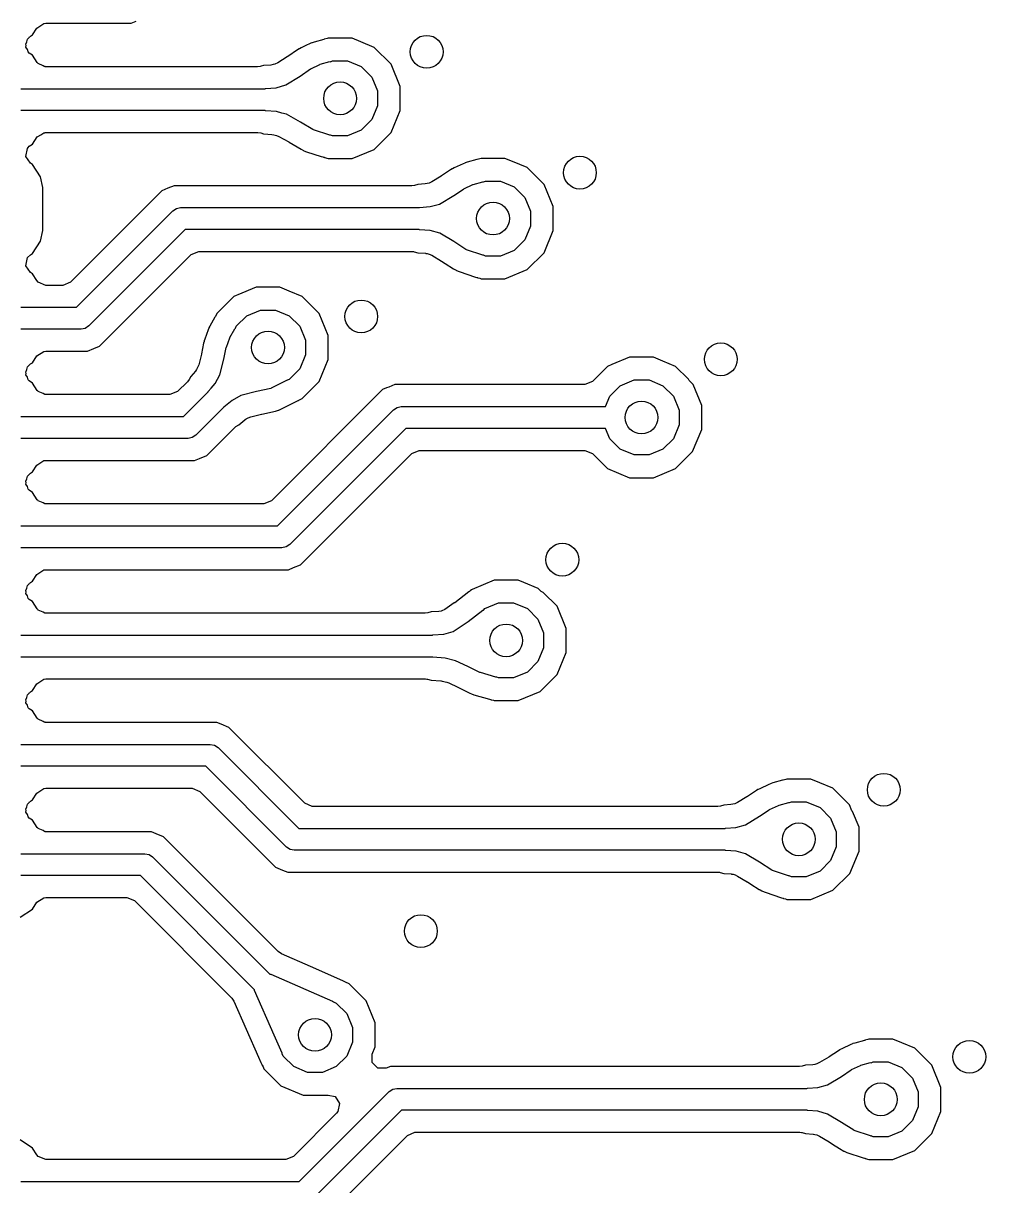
# Model space of a CAD drawing. Extents: x 114.9 to 199.6, y -137.1 to -76.7.
# Drawn here: x 188.21 to 192.62, y -114.15 to -108.83 of the extents above; entities that cross this region are included whole.
import ezdxf

# ---------------------------------------------------------------- set-up
doc = ezdxf.new("R2010")
doc.units = 0
doc.layers.add('BLACK', color=7, linetype='CONTINUOUS')

msp = doc.modelspace()

# ---------------------------------------------------------------- linework, layer by layer
at = {"layer": 'BLACK', "linetype": 'CONTINUOUS'}
for p, q in [((188.303431, -108.827441), (188.31299, -108.8265)), ((188.31299, -108.8265), (188.703934, -108.8265)), ((188.703934, -108.8265), (188.703936, -108.8265)), ((188.703936, -108.8265), (188.726848, -108.817009)), ((188.242709, -108.885258), (188.251431, -108.879431)), ((188.251431, -108.879431), (188.272248, -108.848277)), ((188.272248, -108.848277), (188.303431, -108.827441)), ((188.221087, -108.922114), (188.226757, -108.911008)), ((188.223232, -108.928735), (188.221087, -108.922114)), ((188.221875, -108.935561), (188.223232, -108.928735)), ((188.226757, -108.911008), (188.22919, -108.898778)), ((188.22919, -108.898778), (188.23698, -108.890987)), ((188.23698, -108.890987), (188.238142, -108.888713)), ((188.238142, -108.888713), (188.239788, -108.888179)), ((188.239788, -108.888179), (188.242709, -108.885258)), ((189.502596, -108.928735), (189.481536, -108.938625)), ((189.522756, -108.919267), (189.502596, -108.928735)), ((189.525863, -108.917963), (189.522756, -108.919267)), ((189.530907, -108.915848), (189.525863, -108.917963)), ((189.53271, -108.915179), (189.530907, -108.915848)), ((189.54111, -108.912456), (189.53271, -108.915179)), ((189.585454, -108.900101), (189.54111, -108.912456)), ((189.587826, -108.899686), (189.585454, -108.900101)), ((189.600301, -108.896528), (189.587795, -108.899511)), ((189.587795, -108.899511), (189.587826, -108.899686)), ((189.605198, -108.8945), (189.600301, -108.896528)), ((189.6052, -108.8945), (189.605198, -108.8945)), ((189.7148, -108.8945), (189.6052, -108.8945)), ((189.714801, -108.8945), (189.7148, -108.8945)), ((189.754653, -108.911008), (189.714801, -108.8945)), ((189.816058, -108.936443), (189.754653, -108.911008)), ((188.228802, -108.945928), (188.221875, -108.935561)), ((188.232646, -108.957791), (188.228802, -108.945928)), ((188.237057, -108.962964), (188.232646, -108.957791)), ((188.251431, -108.972569), (188.237057, -108.962964)), ((188.27384, -109.006106), (188.251431, -108.972569)), ((189.418198, -108.980184), (189.374254, -109.007502)), ((189.420065, -108.978964), (189.418198, -108.980184)), ((189.465033, -108.948084), (189.420065, -108.978964)), ((189.472288, -108.943524), (189.465033, -108.948084)), ((189.473913, -108.942592), (189.472288, -108.943524)), ((189.481536, -108.938625), (189.473913, -108.942592)), ((189.816059, -108.936444), (189.816058, -108.936443)), ((189.816061, -108.936445), (189.816059, -108.936444)), ((189.893555, -109.013939), (189.816061, -108.936445)), ((188.275703, -109.008291), (188.27384, -109.006106)), ((188.278342, -109.011148), (188.275703, -109.008291)), ((188.300663, -109.020394), (188.278342, -109.011148)), ((188.309104, -109.025346), (188.300663, -109.020394)), ((188.311075, -109.024707), (188.309104, -109.025346)), ((188.31299, -109.0255), (188.311075, -109.024707)), ((189.282336, -109.0255), (188.31299, -109.0255)), ((189.294745, -109.023902), (189.282336, -109.0255)), ((189.298558, -109.022904), (189.294745, -109.023902)), ((189.309748, -109.019974), (189.298558, -109.022904)), ((189.343387, -109.017293), (189.309748, -109.019974)), ((189.353053, -109.015535), (189.343387, -109.017293)), ((189.361943, -109.012975), (189.353053, -109.015535)), ((189.374254, -109.007502), (189.361943, -109.012975)), ((189.476888, -109.067925), (189.524756, -109.035053)), ((189.524756, -109.035053), (189.526392, -109.034115)), ((189.526392, -109.034115), (189.567603, -109.014761)), ((189.567603, -109.014761), (189.569409, -109.014091)), ((189.569409, -109.014091), (189.613774, -109.00173)), ((189.613774, -109.00173), (189.616832, -109.002101)), ((189.616832, -109.002101), (189.625859, -108.998363)), ((189.625859, -108.998363), (189.694141, -108.998363)), ((189.694141, -108.998363), (189.757225, -109.024493)), ((189.757225, -109.024493), (189.805507, -109.072775)), ((189.893555, -109.01394), (189.893555, -109.013939)), ((189.893557, -109.013942), (189.893555, -109.01394)), ((189.9355, -109.1152), (189.893557, -109.013942)), ((189.41174, -109.108425), (189.476888, -109.067925)), ((189.805507, -109.072775), (189.831637, -109.135859)), ((188.198, -109.126), (189.316272, -109.126)), ((189.316272, -109.126), (189.318132, -109.125141)), ((189.318132, -109.125141), (189.367286, -109.121224)), ((189.367286, -109.121224), (189.41174, -109.108425)), ((189.831637, -109.135859), (189.831637, -109.204141)), ((189.9355, -109.2248), (189.9355, -109.1152)), ((189.316593, -109.226), (188.198, -109.226)), ((189.318193, -109.226807), (189.316593, -109.226)), ((189.369337, -109.230621), (189.318193, -109.226807)), ((189.394035, -109.237288), (189.369337, -109.230621)), ((189.415084, -109.24297), (189.394035, -109.237288)), ((189.415085, -109.24297), (189.415084, -109.24297)), ((189.415086, -109.242971), (189.415085, -109.24297)), ((189.478344, -109.278414), (189.415086, -109.242971)), ((189.831637, -109.204141), (189.805507, -109.267225)), ((189.893557, -109.326058), (189.9355, -109.2248)), ((189.53564, -109.312378), (189.478344, -109.278414)), ((189.805507, -109.267225), (189.757225, -109.315507)), ((188.251431, -109.379431), (188.27384, -109.345893)), ((188.27384, -109.345893), (188.275703, -109.343709)), ((188.275703, -109.343709), (188.290042, -109.336387)), ((188.290042, -109.336387), (188.303431, -109.327441)), ((188.303431, -109.327441), (188.308549, -109.326937)), ((188.308549, -109.326937), (188.309104, -109.326654)), ((188.309104, -109.326654), (188.309645, -109.326829)), ((188.309645, -109.326829), (188.31299, -109.3265)), ((188.31299, -109.3265), (189.283804, -109.3265)), ((189.283804, -109.3265), (189.296908, -109.328285)), ((189.296908, -109.328285), (189.308874, -109.331606)), ((189.308874, -109.331606), (189.310347, -109.332015)), ((189.310347, -109.332015), (189.346873, -109.334738)), ((189.346873, -109.334738), (189.355989, -109.336293)), ((189.355989, -109.336293), (189.369072, -109.339825)), ((189.369072, -109.339825), (189.380244, -109.344381)), ((189.380244, -109.344381), (189.42513, -109.369529)), ((189.538031, -109.313453), (189.53564, -109.312378)), ((189.613438, -109.337651), (189.538031, -109.313453)), ((189.614666, -109.337973), (189.613438, -109.337651)), ((189.616266, -109.337663), (189.614666, -109.337973)), ((189.625859, -109.341637), (189.616266, -109.337663)), ((189.694141, -109.341637), (189.625859, -109.341637)), ((189.757225, -109.315507), (189.694141, -109.341637)), ((189.816061, -109.403555), (189.893555, -109.326061)), ((189.893555, -109.32606), (189.893557, -109.326058)), ((189.893555, -109.326061), (189.893555, -109.32606)), ((188.221875, -109.435561), (188.22919, -109.398778)), ((188.22919, -109.398778), (188.232646, -109.394209)), ((188.232646, -109.394209), (188.237057, -109.389035)), ((188.237057, -109.389035), (188.251431, -109.379431)), ((189.42513, -109.369529), (189.426124, -109.370101)), ((189.426124, -109.370101), (189.481843, -109.403131)), ((189.481843, -109.403131), (189.492378, -109.4086)), ((189.492378, -109.4086), (189.494202, -109.40942)), ((189.494202, -109.40942), (189.494771, -109.409676)), ((189.494771, -109.409676), (189.494774, -109.409677)), ((189.494774, -109.409677), (189.505784, -109.413904)), ((189.7148, -109.4455), (189.816058, -109.403557)), ((189.816058, -109.403557), (189.81606, -109.403555)), ((189.81606, -109.403555), (189.816061, -109.403555)), ((188.24271, -109.466741), (188.221875, -109.435561)), ((189.505784, -109.413904), (189.505787, -109.413905)), ((189.505787, -109.413905), (189.505795, -109.413908)), ((189.505795, -109.413908), (189.573271, -109.435561)), ((189.573271, -109.435561), (189.581227, -109.438114)), ((189.581227, -109.438114), (189.584792, -109.439151)), ((189.584792, -109.439151), (189.586679, -109.439701)), ((189.586679, -109.439701), (189.587907, -109.440023)), ((189.587907, -109.440023), (189.58814, -109.440057)), ((189.58814, -109.440057), (189.590205, -109.440625)), ((189.590205, -109.440625), (189.590558, -109.440718)), ((189.590558, -109.440718), (189.590556, -109.440722)), ((189.590556, -109.440722), (189.599825, -109.443273)), ((189.599825, -109.443273), (189.6052, -109.4455)), ((189.6052, -109.4455), (189.605202, -109.4455)), ((189.605202, -109.4455), (189.714798, -109.4455)), ((189.714798, -109.4455), (189.7148, -109.4455)), ((190.240964, -109.462465), (190.232657, -109.465149)), ((190.285512, -109.450078), (190.240964, -109.462465)), ((190.287881, -109.449665), (190.285512, -109.450078)), ((190.300354, -109.446506), (190.287849, -109.449485)), ((190.287849, -109.449485), (190.287881, -109.449665)), ((190.305199, -109.4445), (190.300354, -109.446506)), ((190.3052, -109.4445), (190.305199, -109.4445)), ((190.4148, -109.4445), (190.3052, -109.4445)), ((190.414801, -109.4445), (190.4148, -109.4445)), ((190.449726, -109.458967), (190.414801, -109.4445)), ((190.516058, -109.486443), (190.449726, -109.458967)), ((188.251431, -109.472569), (188.24271, -109.466741)), ((188.288713, -109.528365), (188.251431, -109.472569)), ((190.166044, -109.497191), (190.124587, -109.524918)), ((190.172909, -109.492969), (190.166044, -109.497191)), ((190.174439, -109.492107), (190.172909, -109.492969)), ((190.181588, -109.48843), (190.174439, -109.492107)), ((190.222778, -109.469188), (190.181588, -109.48843)), ((190.230844, -109.46582), (190.222778, -109.469188)), ((190.232657, -109.465149), (190.230844, -109.46582)), ((190.516059, -109.486444), (190.516058, -109.486443)), ((190.516061, -109.486445), (190.516059, -109.486444)), ((190.593555, -109.563939), (190.516061, -109.486445)), ((188.298499, -109.577568), (188.288713, -109.528365)), ((188.900062, -109.5695), (188.871556, -109.581309)), ((189.988525, -109.5695), (188.900062, -109.5695)), ((190.000846, -109.567926), (189.988525, -109.5695)), ((190.016038, -109.563979), (190.000846, -109.567926)), ((190.048977, -109.561434), (190.016038, -109.563979)), ((190.058354, -109.559782), (190.048977, -109.561434)), ((190.067384, -109.557266), (190.058354, -109.559782)), ((190.079447, -109.552078), (190.067384, -109.557266)), ((190.122562, -109.526202), (190.079447, -109.552078)), ((190.124587, -109.524918), (190.122562, -109.526202)), ((190.22624, -109.584015), (190.267423, -109.564776)), ((190.267423, -109.564776), (190.26923, -109.564108)), ((190.26923, -109.564108), (190.313778, -109.551722)), ((190.313778, -109.551722), (190.316845, -109.552096)), ((190.316845, -109.552096), (190.325859, -109.548363)), ((190.325859, -109.548363), (190.394141, -109.548363)), ((190.394141, -109.548363), (190.457225, -109.574493)), ((190.593555, -109.56394), (190.593555, -109.563939)), ((190.593557, -109.563942), (190.593555, -109.56394)), ((190.6355, -109.6652), (190.593557, -109.563942)), ((188.2985, -109.774433), (188.298499, -109.577568)), ((188.844746, -109.592414), (188.426012, -110.011148)), ((188.871556, -109.581309), (188.844746, -109.592414)), ((190.115825, -109.653288), (190.180097, -109.614715)), ((190.180097, -109.614715), (190.224705, -109.58488)), ((190.224705, -109.58488), (190.22624, -109.584015)), ((190.457225, -109.574493), (190.505507, -109.622775)), ((190.505507, -109.622775), (190.531637, -109.685859)), ((188.894644, -109.684645), (188.910865, -109.673806)), ((188.910865, -109.673806), (188.910866, -109.673806)), ((188.910866, -109.673806), (188.93, -109.67)), ((188.93, -109.67), (190.022349, -109.67)), ((190.022349, -109.67), (190.024161, -109.669166)), ((190.024161, -109.669166), (190.072142, -109.665461)), ((190.072142, -109.665461), (190.115825, -109.653288)), ((190.6355, -109.7748), (190.6355, -109.6652)), ((188.45329, -110.126), (188.894644, -109.684645)), ((190.531637, -109.685859), (190.531637, -109.754141)), ((188.288713, -109.823635), (188.2985, -109.774433)), ((188.950711, -109.77), (188.509355, -110.211355)), ((190.022497, -109.77), (188.950711, -109.77)), ((190.024152, -109.770842), (190.022497, -109.77)), ((190.072644, -109.774627), (190.024152, -109.770842)), ((190.116588, -109.787021), (190.072644, -109.774627)), ((190.531637, -109.754141), (190.505507, -109.817225)), ((190.593557, -109.876058), (190.6355, -109.7748)), ((188.251431, -109.879431), (188.288713, -109.823635)), ((190.180096, -109.825284), (190.116588, -109.787021)), ((190.236176, -109.861286), (190.180096, -109.825284)), ((190.505507, -109.817225), (190.457225, -109.865507)), ((188.22919, -109.898778), (188.242709, -109.885258)), ((188.242709, -109.885258), (188.251431, -109.879431)), ((188.559252, -110.303588), (188.977987, -109.884851)), ((188.977987, -109.884851), (189.012635, -109.8705)), ((189.012635, -109.8705), (189.989557, -109.8705)), ((189.989557, -109.8705), (189.99648, -109.870991)), ((189.99648, -109.870991), (189.999693, -109.871449)), ((189.999693, -109.871449), (190.015942, -109.876022)), ((190.015942, -109.876022), (190.05079, -109.878741)), ((190.05079, -109.878741), (190.052321, -109.87896)), ((190.052321, -109.87896), (190.052832, -109.879262)), ((190.052832, -109.879262), (190.058687, -109.880306)), ((190.058687, -109.880306), (190.067957, -109.88292)), ((190.067957, -109.88292), (190.079932, -109.888104)), ((190.079932, -109.888104), (190.123799, -109.914534)), ((190.238788, -109.862537), (190.236176, -109.861286)), ((190.313336, -109.887451), (190.238788, -109.862537)), ((190.314698, -109.887816), (190.313336, -109.887451)), ((190.316018, -109.88756), (190.314698, -109.887816)), ((190.325859, -109.891637), (190.316018, -109.88756)), ((190.457225, -109.865507), (190.394141, -109.891637)), ((190.516061, -109.953555), (190.593555, -109.876061)), ((190.593555, -109.87606), (190.593557, -109.876058)), ((190.593555, -109.876061), (190.593555, -109.87606)), ((188.221875, -109.935561), (188.22919, -109.898778)), ((188.24271, -109.966741), (188.221875, -109.935561)), ((190.123799, -109.914534), (190.124929, -109.915237)), ((190.124929, -109.915237), (190.141692, -109.925999)), ((190.141692, -109.925999), (190.179163, -109.950055)), ((190.394141, -109.891637), (190.325859, -109.891637)), ((188.25143, -109.972568), (188.24271, -109.966741)), ((188.251431, -109.972569), (188.25143, -109.972568)), ((188.272248, -110.003723), (188.251431, -109.972569)), ((190.179163, -109.950055), (190.179173, -109.950061)), ((190.179173, -109.950061), (190.179181, -109.950066)), ((190.179181, -109.950066), (190.179192, -109.950072)), ((190.179192, -109.950072), (190.179202, -109.950078)), ((190.179202, -109.950078), (190.179561, -109.950278)), ((190.179561, -109.950278), (190.190605, -109.956436)), ((190.190605, -109.956436), (190.193217, -109.957687)), ((190.193217, -109.957687), (190.205348, -109.962597)), ((190.205348, -109.962597), (190.279893, -109.98751)), ((190.279893, -109.98751), (190.286012, -109.989351)), ((190.286012, -109.989351), (190.287377, -109.989717)), ((190.287377, -109.989717), (190.287378, -109.989717)), ((190.287378, -109.989717), (190.287389, -109.98972)), ((190.287389, -109.98972), (190.287399, -109.98972)), ((190.287399, -109.98972), (190.287476, -109.989732)), ((190.287476, -109.989732), (190.288693, -109.990069)), ((190.288693, -109.990069), (190.290068, -109.990438)), ((190.290068, -109.990438), (190.290064, -109.99045)), ((190.290064, -109.99045), (190.298983, -109.992924)), ((190.298983, -109.992924), (190.3052, -109.9955)), ((190.3052, -109.9955), (190.305202, -109.9955)), ((190.305202, -109.9955), (190.414798, -109.9955)), ((190.414798, -109.9955), (190.4148, -109.9955)), ((190.4148, -109.9955), (190.516058, -109.953557)), ((190.516058, -109.953557), (190.51606, -109.953555)), ((190.51606, -109.953555), (190.516061, -109.953555)), ((188.278342, -110.011148), (188.272248, -110.003723)), ((188.31299, -110.0255), (188.278342, -110.011148)), ((188.391364, -110.0255), (188.31299, -110.0255)), ((188.426012, -110.011148), (188.391364, -110.0255)), ((189.275198, -110.0345), (189.191312, -110.069248)), ((189.2752, -110.0345), (189.275198, -110.0345)), ((189.3848, -110.0345), (189.2752, -110.0345)), ((189.384801, -110.0345), (189.3848, -110.0345)), ((189.426744, -110.051874), (189.384801, -110.0345)), ((189.173939, -110.076444), (189.096443, -110.153941)), ((189.17394, -110.076444), (189.173939, -110.076444)), ((189.184425, -110.072101), (189.17394, -110.076444)), ((189.191312, -110.069248), (189.184425, -110.072101)), ((189.486058, -110.076443), (189.426744, -110.051874)), ((189.486059, -110.076444), (189.486058, -110.076443)), ((189.486061, -110.076445), (189.486059, -110.076444)), ((189.563555, -110.153939), (189.486061, -110.076445)), ((188.198, -110.126), (188.45329, -110.126)), ((189.096442, -110.153942), (189.094438, -110.15878)), ((189.096443, -110.153941), (189.096442, -110.153942)), ((189.232775, -110.164493), (189.295859, -110.138363)), ((189.295859, -110.138363), (189.364141, -110.138363)), ((189.364141, -110.138363), (189.427225, -110.164493)), ((189.563555, -110.15394), (189.563555, -110.153939)), ((189.563557, -110.153942), (189.563555, -110.15394)), ((189.6055, -110.2552), (189.563557, -110.153942)), ((189.086471, -110.171799), (189.063729, -110.212057)), ((189.087856, -110.169828), (189.086471, -110.171799)), ((189.094438, -110.15878), (189.087706, -110.169723)), ((189.087706, -110.169723), (189.087856, -110.169828)), ((189.184493, -110.212775), (189.232775, -110.164493)), ((189.427225, -110.164493), (189.475507, -110.212775)), ((188.474, -110.226), (188.198, -110.226)), ((188.493134, -110.222194), (188.474, -110.226)), ((188.509355, -110.211355), (188.493134, -110.222194)), ((189.055613, -110.229692), (189.040096, -110.272415)), ((189.058968, -110.221533), (189.055613, -110.229692)), ((189.059775, -110.219782), (189.058968, -110.221533)), ((189.063729, -110.212057), (189.059775, -110.219782)), ((189.155587, -110.263946), (189.178326, -110.223692)), ((189.178326, -110.223692), (189.180759, -110.221788)), ((189.180759, -110.221788), (189.184493, -110.212775)), ((189.475507, -110.212775), (189.501637, -110.275859)), ((189.6055, -110.3648), (189.6055, -110.2552)), ((188.503936, -110.3265), (188.53314, -110.314403)), ((188.53314, -110.314403), (188.559252, -110.303588)), ((189.035307, -110.289577), (189.025595, -110.338516)), ((189.037165, -110.28178), (189.035307, -110.289577)), ((189.037632, -110.280105), (189.037165, -110.28178)), ((189.040096, -110.272415), (189.037632, -110.280105)), ((189.128341, -110.362763), (189.138787, -110.310123)), ((189.138787, -110.310123), (189.139259, -110.30843)), ((189.139259, -110.30843), (189.154778, -110.265701)), ((189.154778, -110.265701), (189.155587, -110.263946)), ((189.501637, -110.275859), (189.501637, -110.344141)), ((188.251431, -110.379431), (188.272248, -110.348277)), ((188.272248, -110.348277), (188.303431, -110.327441)), ((188.303431, -110.327441), (188.31299, -110.3265)), ((188.31299, -110.3265), (188.503934, -110.3265)), ((188.503934, -110.3265), (188.503936, -110.3265)), ((189.02507, -110.340857), (189.012878, -110.389643)), ((189.025595, -110.338516), (189.02507, -110.340857)), ((189.110169, -110.435485), (189.128341, -110.362763)), ((189.501637, -110.344141), (189.475507, -110.407225)), ((189.563557, -110.466058), (189.6055, -110.3648)), ((190.985198, -110.3545), (190.903893, -110.388179)), ((190.9852, -110.3545), (190.985198, -110.3545)), ((191.0948, -110.3545), (190.9852, -110.3545)), ((191.094801, -110.3545), (191.0948, -110.3545)), ((191.136744, -110.371874), (191.094801, -110.3545)), ((188.221087, -110.422114), (188.226757, -110.411008)), ((188.223232, -110.428735), (188.221087, -110.422114)), ((188.226757, -110.411008), (188.22919, -110.398778)), ((188.22919, -110.398778), (188.23698, -110.390987)), ((188.23698, -110.390987), (188.238142, -110.388713)), ((188.238142, -110.388713), (188.239788, -110.388179)), ((188.239788, -110.388179), (188.242709, -110.385258)), ((188.242709, -110.385258), (188.251431, -110.379431)), ((188.997947, -110.417807), (188.976459, -110.442893)), ((189.00341, -110.410006), (188.997947, -110.417807)), ((189.008018, -110.401837), (189.00341, -110.410006)), ((189.012878, -110.389643), (189.008018, -110.401837)), ((189.475507, -110.407225), (189.427225, -110.455507)), ((190.883939, -110.396444), (190.815237, -110.465148)), ((190.88394, -110.396444), (190.883939, -110.396444)), ((190.884843, -110.39607), (190.88394, -110.396444)), ((190.903893, -110.388179), (190.884843, -110.39607)), ((191.196058, -110.396443), (191.136744, -110.371874)), ((191.196059, -110.396444), (191.196058, -110.396443)), ((191.196061, -110.396445), (191.196059, -110.396444)), ((191.255008, -110.455392), (191.196061, -110.396445)), ((188.221875, -110.435561), (188.223232, -110.428735)), ((188.228802, -110.445928), (188.221875, -110.435561)), ((188.232646, -110.457791), (188.228802, -110.445928)), ((188.237057, -110.462964), (188.232646, -110.457791)), ((188.251431, -110.472569), (188.237057, -110.462964)), ((188.27384, -110.506106), (188.251431, -110.472569)), ((188.96091, -110.466247), (188.916012, -110.511147)), ((188.968506, -110.456426), (188.96091, -110.466247)), ((188.976452, -110.442903), (188.968506, -110.456426)), ((188.976459, -110.442893), (188.976452, -110.442903)), ((189.069455, -110.496499), (189.087888, -110.474981)), ((189.087888, -110.474981), (189.110169, -110.435485)), ((189.41541, -110.461402), (189.345079, -110.496499)), ((189.416632, -110.460697), (189.41541, -110.461402)), ((189.417385, -110.459582), (189.416632, -110.460697)), ((189.427225, -110.455507), (189.417385, -110.459582)), ((189.486058, -110.543557), (189.563557, -110.466058)), ((190.815237, -110.465148), (190.780589, -110.4795)), ((190.942775, -110.484493), (191.005859, -110.458363)), ((191.005859, -110.458363), (191.074141, -110.458363)), ((191.074141, -110.458363), (191.137225, -110.484493)), ((191.257377, -110.46111), (191.255008, -110.455392)), ((191.275924, -110.479657), (191.257377, -110.46111)), ((188.275703, -110.508291), (188.27384, -110.506106)), ((188.278342, -110.511148), (188.275703, -110.508291)), ((188.300663, -110.520394), (188.278342, -110.511148)), ((188.309104, -110.525346), (188.300663, -110.520394)), ((188.311075, -110.524707), (188.309104, -110.525346)), ((188.31299, -110.5255), (188.311075, -110.524707)), ((188.881364, -110.5255), (188.31299, -110.5255)), ((188.916012, -110.511147), (188.881364, -110.5255)), ((188.94329, -110.626), (189.055888, -110.513401)), ((189.055888, -110.513401), (189.056581, -110.511529)), ((189.056581, -110.511529), (189.069455, -110.496499)), ((189.277261, -110.511652), (189.20527, -110.529509)), ((189.342347, -110.497461), (189.277261, -110.511652)), ((189.345079, -110.496499), (189.342347, -110.497461)), ((189.854747, -110.502413), (189.346012, -111.011148)), ((189.872892, -110.494897), (189.854747, -110.502413)), ((189.882406, -110.490956), (189.872892, -110.494897)), ((189.910064, -110.4795), (189.882406, -110.490955)), ((189.882406, -110.490955), (189.882406, -110.490956)), ((190.780589, -110.4795), (189.910064, -110.4795)), ((190.894493, -110.532775), (190.942775, -110.484493)), ((191.137225, -110.484493), (191.185507, -110.532775)), ((191.3155, -110.5752), (191.275924, -110.479657)), ((189.165435, -110.551818), (189.12847, -110.583431)), ((189.205267, -110.52951), (189.165435, -110.551818)), ((189.20527, -110.529509), (189.205267, -110.52951)), ((189.392186, -110.590898), (189.462517, -110.555801)), ((189.462517, -110.555801), (189.468131, -110.552785)), ((189.468131, -110.552785), (189.469353, -110.55208)), ((189.469353, -110.55208), (189.469362, -110.552071)), ((189.469362, -110.552071), (189.469445, -110.552011)), ((189.469445, -110.552011), (189.470837, -110.551223)), ((189.470837, -110.551223), (189.471764, -110.550689)), ((189.471764, -110.550689), (189.471768, -110.550696)), ((189.471768, -110.550696), (189.479834, -110.546134)), ((189.479834, -110.546134), (189.486058, -110.543557)), ((189.920866, -110.583806), (189.94, -110.58)), ((189.94, -110.58), (190.874932, -110.58)), ((190.874932, -110.58), (190.894493, -110.532775)), ((191.185507, -110.532775), (191.211637, -110.595859)), ((191.3155, -110.6848), (191.3155, -110.5752)), ((188.198, -110.626), (188.94329, -110.626)), ((189.126703, -110.584006), (188.999355, -110.711355)), ((189.12847, -110.583431), (189.126703, -110.584006)), ((189.230303, -110.636405), (189.238687, -110.63171)), ((189.238687, -110.63171), (189.250826, -110.626905)), ((189.250826, -110.626905), (189.300618, -110.614554)), ((189.300618, -110.614554), (189.301799, -110.614279)), ((189.301799, -110.614279), (189.364822, -110.600539)), ((189.364822, -110.600539), (189.377387, -110.596972)), ((189.37329, -111.126), (189.904645, -110.594644)), ((189.377387, -110.596972), (189.380119, -110.59601)), ((189.380119, -110.59601), (189.392186, -110.590898)), ((189.904645, -110.594644), (189.920866, -110.583806)), ((191.211637, -110.595859), (191.211637, -110.664141)), ((189.049252, -110.803588), (189.17448, -110.678358)), ((189.17448, -110.678358), (189.179715, -110.673818)), ((189.179715, -110.673818), (189.182313, -110.671868)), ((189.182313, -110.671868), (189.197039, -110.663609)), ((189.197039, -110.663609), (189.223606, -110.640887)), ((189.223606, -110.640887), (189.224841, -110.639961)), ((189.224841, -110.639961), (189.225417, -110.639813)), ((189.225417, -110.639813), (189.230303, -110.636405)), ((189.960711, -110.68), (189.429355, -111.211355)), ((190.874932, -110.68), (189.960711, -110.68)), ((190.894493, -110.727225), (190.874932, -110.68)), ((191.211637, -110.664141), (191.185507, -110.727225)), ((191.273557, -110.786058), (191.3155, -110.6848)), ((188.964, -110.726), (188.198, -110.726)), ((188.983134, -110.722194), (188.964, -110.726)), ((188.999355, -110.711355), (188.983134, -110.722194)), ((190.942775, -110.775507), (190.894493, -110.727225)), ((191.185507, -110.727225), (191.137225, -110.775507)), ((189.987987, -110.794851), (190.022635, -110.7805)), ((190.022635, -110.7805), (190.780589, -110.7805)), ((190.780589, -110.7805), (190.815237, -110.794852)), ((191.005859, -110.801637), (190.942775, -110.775507)), ((191.137225, -110.775507), (191.074141, -110.801637)), ((191.196061, -110.863555), (191.273555, -110.786061)), ((191.273555, -110.78606), (191.273557, -110.786058)), ((191.273555, -110.786061), (191.273555, -110.78606)), ((188.272248, -110.848277), (188.303431, -110.827441)), ((188.303431, -110.827441), (188.31299, -110.8265)), ((188.31299, -110.8265), (188.993934, -110.8265)), ((188.993934, -110.8265), (188.993936, -110.8265)), ((188.993936, -110.8265), (189.016848, -110.817009)), ((189.016848, -110.817009), (189.049252, -110.803588)), ((189.479252, -111.303588), (189.987987, -110.794851)), ((190.815237, -110.794852), (190.883939, -110.863555)), ((191.074141, -110.801637), (191.005859, -110.801637)), ((188.226757, -110.911008), (188.22919, -110.898778)), ((188.22919, -110.898778), (188.23698, -110.890987)), ((188.23698, -110.890987), (188.238142, -110.888713)), ((188.238142, -110.888713), (188.239788, -110.888179)), ((188.239788, -110.888179), (188.242709, -110.885258)), ((188.242709, -110.885258), (188.251431, -110.879431)), ((188.251431, -110.879431), (188.272248, -110.848277)), ((190.883939, -110.863555), (190.88394, -110.863555)), ((190.88394, -110.863555), (190.883942, -110.863557)), ((190.883942, -110.863557), (190.9852, -110.9055)), ((191.0948, -110.9055), (191.196058, -110.863557)), ((191.196058, -110.863557), (191.19606, -110.863555)), ((191.19606, -110.863555), (191.196061, -110.863555)), ((188.221087, -110.922114), (188.226757, -110.911008)), ((188.223232, -110.928735), (188.221087, -110.922114)), ((188.221875, -110.935561), (188.223232, -110.928735)), ((188.228802, -110.945928), (188.221875, -110.935561)), ((188.232646, -110.957791), (188.228802, -110.945928)), ((190.9852, -110.9055), (190.985202, -110.9055)), ((190.985202, -110.9055), (191.094798, -110.9055)), ((191.094798, -110.9055), (191.0948, -110.9055)), ((188.237057, -110.962964), (188.232646, -110.957791)), ((188.251431, -110.972569), (188.237057, -110.962964)), ((188.27384, -111.006106), (188.251431, -110.972569)), ((188.275703, -111.008291), (188.27384, -111.006106)), ((188.278342, -111.011148), (188.275703, -111.008291)), ((188.300663, -111.020394), (188.278342, -111.011148)), ((188.309104, -111.025346), (188.300663, -111.020394)), ((188.311075, -111.024707), (188.309104, -111.025346)), ((188.31299, -111.0255), (188.311075, -111.024707)), ((189.311364, -111.0255), (188.31299, -111.0255)), ((189.346012, -111.011148), (189.311364, -111.0255)), ((188.198, -111.126), (189.37329, -111.126)), ((189.429355, -111.211355), (189.413134, -111.222194)), ((189.394, -111.226), (188.198, -111.226)), ((189.413134, -111.222194), (189.394, -111.226)), ((188.303431, -111.327441), (188.31299, -111.3265)), ((188.31299, -111.3265), (189.423934, -111.3265)), ((189.423934, -111.3265), (189.423936, -111.3265)), ((189.423936, -111.3265), (189.446848, -111.317009)), ((189.446848, -111.317009), (189.479252, -111.303588)), ((188.242709, -111.385258), (188.251431, -111.379431)), ((188.251431, -111.379431), (188.272248, -111.348277)), ((188.272248, -111.348277), (188.303431, -111.327441)), ((190.365198, -111.3745), (190.263941, -111.416443)), ((190.3652, -111.3745), (190.365198, -111.3745)), ((190.4748, -111.3745), (190.3652, -111.3745)), ((190.474801, -111.3745), (190.4748, -111.3745)), ((190.500772, -111.385258), (190.474801, -111.3745)), ((188.221087, -111.422114), (188.226757, -111.411008)), ((188.223232, -111.428735), (188.221087, -111.422114)), ((188.221875, -111.435561), (188.223232, -111.428735)), ((188.226757, -111.411008), (188.22919, -111.398778)), ((188.22919, -111.398778), (188.23698, -111.390987)), ((188.23698, -111.390987), (188.238142, -111.388713)), ((188.238142, -111.388713), (188.239788, -111.388179)), ((188.239788, -111.388179), (188.242709, -111.385258)), ((190.248775, -111.428278), (190.184515, -111.47748)), ((190.25218, -111.426602), (190.248775, -111.428278)), ((190.25587, -111.423829), (190.25218, -111.426602)), ((190.261065, -111.419319), (190.25587, -111.423829)), ((190.263941, -111.416443), (190.261065, -111.419319)), ((190.566057, -111.4123), (190.500772, -111.385258)), ((190.580083, -111.426326), (190.566057, -111.4123)), ((190.590084, -111.430468), (190.580083, -111.426326)), ((190.653555, -111.493939), (190.590084, -111.430468)), ((188.228802, -111.445928), (188.221875, -111.435561)), ((188.232646, -111.457791), (188.228802, -111.445928)), ((188.237057, -111.462964), (188.232646, -111.457791)), ((188.251431, -111.472569), (188.237057, -111.462964)), ((188.27384, -111.506106), (188.251431, -111.472569)), ((190.182659, -111.478822), (190.139901, -111.508258)), ((190.184297, -111.477632), (190.182659, -111.478822)), ((190.184322, -111.477626), (190.184297, -111.477632)), ((190.184515, -111.47748), (190.184322, -111.477626)), ((190.322775, -111.504493), (190.385859, -111.478363)), ((190.385859, -111.478363), (190.454141, -111.478363)), ((190.454141, -111.478363), (190.517225, -111.504493)), ((188.275703, -111.508291), (188.27384, -111.506106)), ((188.278342, -111.511148), (188.275703, -111.508291)), ((188.300663, -111.520394), (188.278342, -111.511148)), ((188.309104, -111.525346), (188.300663, -111.520394)), ((188.311075, -111.524707), (188.309104, -111.525346)), ((188.31299, -111.5255), (188.311075, -111.524707)), ((190.049351, -111.5255), (188.31299, -111.5255)), ((190.061299, -111.524021), (190.049351, -111.5255)), ((190.077268, -111.520005), (190.061299, -111.524021)), ((190.112162, -111.517681), (190.077268, -111.520005)), ((190.122005, -111.516005), (190.112162, -111.517681)), ((190.123449, -111.515605), (190.122005, -111.516005)), ((190.125218, -111.515114), (190.123449, -111.515605)), ((190.139901, -111.508258), (190.125218, -111.515114)), ((190.245704, -111.563505), (190.312914, -111.512042)), ((190.312914, -111.512042), (190.316066, -111.511201)), ((190.316066, -111.511201), (190.322775, -111.504493)), ((190.517225, -111.504493), (190.565507, -111.552775)), ((190.653555, -111.49394), (190.653555, -111.493939)), ((190.653557, -111.493942), (190.653555, -111.49394)), ((190.6955, -111.5952), (190.653557, -111.493942)), ((190.178379, -111.609854), (190.245704, -111.563505)), ((190.565507, -111.552775), (190.591637, -111.615859)), ((188.198, -111.626), (190.082679, -111.626)), ((190.082679, -111.626), (190.084283, -111.625272)), ((190.084283, -111.625272), (190.134948, -111.621898)), ((190.134948, -111.621898), (190.178379, -111.609854)), ((190.591637, -111.615859), (190.591637, -111.684141)), ((190.6955, -111.7048), (190.6955, -111.5952)), ((190.591637, -111.684141), (190.565507, -111.747225)), ((190.082759, -111.726), (188.198, -111.726)), ((190.084262, -111.726747), (190.082759, -111.726)), ((190.140393, -111.730596), (190.084262, -111.726747)), ((190.140396, -111.730597), (190.140393, -111.730596)), ((190.188812, -111.742765), (190.140396, -111.730597)), ((190.188817, -111.742767), (190.188812, -111.742765)), ((190.244249, -111.769103), (190.188817, -111.742767)), ((190.565507, -111.747225), (190.517225, -111.795507)), ((190.653557, -111.806058), (190.6955, -111.7048)), ((190.300283, -111.796501), (190.244249, -111.769103)), ((190.302146, -111.797222), (190.300283, -111.796501)), ((190.373668, -111.818081), (190.302146, -111.797222)), ((190.517225, -111.795507), (190.454141, -111.821637)), ((188.251431, -111.879431), (188.272248, -111.848277)), ((188.272248, -111.848277), (188.303431, -111.827441)), ((188.303431, -111.827441), (188.31299, -111.8265)), ((188.31299, -111.8265), (190.050238, -111.8265)), ((190.050238, -111.8265), (190.056359, -111.826884)), ((190.056359, -111.826884), (190.059761, -111.827312)), ((190.059761, -111.827312), (190.077045, -111.832)), ((190.077045, -111.832), (190.120831, -111.835001)), ((190.120831, -111.835001), (190.122208, -111.835175)), ((190.122208, -111.835175), (190.122622, -111.835411)), ((190.122622, -111.835411), (190.12803, -111.836269)), ((190.12803, -111.836269), (190.148263, -111.841354)), ((190.148263, -111.841354), (190.157347, -111.844616)), ((190.157347, -111.844616), (190.19827, -111.864059)), ((190.374597, -111.818311), (190.373668, -111.818081)), ((190.376801, -111.817885), (190.374597, -111.818311)), ((190.385859, -111.821637), (190.376801, -111.817885)), ((190.454141, -111.821637), (190.385859, -111.821637)), ((190.576061, -111.883555), (190.653555, -111.806061)), ((190.653555, -111.80606), (190.653557, -111.806058)), ((190.653555, -111.806061), (190.653555, -111.80606)), ((188.221087, -111.922114), (188.226757, -111.911008)), ((188.226757, -111.911008), (188.22919, -111.898778)), ((188.22919, -111.898778), (188.23698, -111.890987)), ((188.23698, -111.890987), (188.238142, -111.888713)), ((188.238142, -111.888713), (188.239788, -111.888179)), ((188.239788, -111.888179), (188.242709, -111.885258)), ((188.242709, -111.885258), (188.251431, -111.879431)), ((190.19827, -111.864059), (190.198562, -111.8642)), ((190.198562, -111.8642), (190.253941, -111.891278)), ((190.253941, -111.891278), (190.262206, -111.89489)), ((190.262206, -111.89489), (190.262223, -111.894896)), ((190.262223, -111.894896), (190.262224, -111.894897)), ((190.262224, -111.894897), (190.264065, -111.89561)), ((190.264065, -111.89561), (190.268435, -111.897089)), ((190.268435, -111.897089), (190.272608, -111.898503)), ((190.272608, -111.898503), (190.34413, -111.919362)), ((190.4748, -111.9255), (190.576058, -111.883557)), ((190.576058, -111.883557), (190.57606, -111.883555)), ((190.57606, -111.883555), (190.576061, -111.883555)), ((188.223232, -111.928735), (188.221087, -111.922114)), ((188.221875, -111.935561), (188.223232, -111.928735)), ((188.228802, -111.945928), (188.221875, -111.935561)), ((188.232646, -111.957791), (188.228802, -111.945928)), ((188.237057, -111.962964), (188.232646, -111.957791)), ((188.251431, -111.972569), (188.237057, -111.962964)), ((190.34413, -111.919362), (190.348314, -111.920489)), ((190.348314, -111.920489), (190.349243, -111.920719)), ((190.349243, -111.920719), (190.349253, -111.920719)), ((190.349253, -111.920719), (190.349475, -111.92075)), ((190.349475, -111.92075), (190.350684, -111.921076)), ((190.350684, -111.921076), (190.351823, -111.921358)), ((190.351823, -111.921358), (190.351817, -111.921381)), ((190.351817, -111.921381), (190.361675, -111.92404)), ((190.361675, -111.92404), (190.3652, -111.9255)), ((190.3652, -111.9255), (190.474798, -111.9255)), ((190.474798, -111.9255), (190.4748, -111.9255)), ((188.27384, -112.006106), (188.251431, -111.972569)), ((188.275703, -112.008291), (188.27384, -112.006106)), ((188.278342, -112.011148), (188.275703, -112.008291)), ((188.300663, -112.020394), (188.278342, -112.011148)), ((188.309104, -112.025346), (188.300663, -112.020394)), ((188.311075, -112.024707), (188.309104, -112.025346)), ((188.31299, -112.0255), (188.311075, -112.024707)), ((189.095936, -112.0255), (188.31299, -112.0255)), ((189.095937, -112.0255), (189.095936, -112.0255)), ((189.115027, -112.033408), (189.095937, -112.0255)), ((189.115029, -112.033409), (189.115027, -112.033408)), ((189.151252, -112.048412), (189.115029, -112.033409)), ((189.151254, -112.048414), (189.151252, -112.048412)), ((189.497988, -112.395148), (189.151254, -112.048414)), ((188.198, -112.126), (189.066, -112.126)), ((189.066, -112.126), (189.085134, -112.129806)), ((189.085134, -112.129806), (189.101355, -112.140645)), ((189.101355, -112.140645), (189.47071, -112.51)), ((189.04529, -112.226), (188.198, -112.226)), ((189.414645, -112.595355), (189.04529, -112.226)), ((188.272248, -112.348277), (188.303431, -112.327441)), ((188.303431, -112.327441), (188.31299, -112.3265)), ((188.31299, -112.3265), (188.983364, -112.3265)), ((188.983364, -112.3265), (189.018012, -112.340852)), ((191.566044, -112.337191), (191.524587, -112.364918)), ((191.572909, -112.332969), (191.566044, -112.337191)), ((191.574439, -112.332107), (191.572909, -112.332969)), ((191.581588, -112.32843), (191.574439, -112.332107)), ((191.622778, -112.309188), (191.581588, -112.32843)), ((191.630844, -112.30582), (191.622778, -112.309188)), ((191.632657, -112.305149), (191.630844, -112.30582)), ((191.640964, -112.302465), (191.632657, -112.305149)), ((191.685512, -112.290078), (191.640964, -112.302465)), ((191.687881, -112.289665), (191.685512, -112.290078)), ((191.700354, -112.286506), (191.687849, -112.289485)), ((191.687849, -112.289485), (191.687881, -112.289665)), ((191.705199, -112.2845), (191.700354, -112.286506)), ((191.7052, -112.2845), (191.705199, -112.2845)), ((191.8148, -112.2845), (191.7052, -112.2845)), ((191.814801, -112.2845), (191.8148, -112.2845)), ((191.856744, -112.301874), (191.814801, -112.2845)), ((191.916058, -112.326443), (191.856744, -112.301874)), ((191.916059, -112.326444), (191.916058, -112.326443)), ((191.916061, -112.326445), (191.916059, -112.326444)), ((191.991244, -112.401628), (191.916061, -112.326445)), ((188.23698, -112.390987), (188.238142, -112.388713)), ((188.238142, -112.388713), (188.239788, -112.388179)), ((188.239788, -112.388179), (188.242709, -112.385258)), ((188.242709, -112.385258), (188.251431, -112.379431)), ((188.251431, -112.379431), (188.272248, -112.348277)), ((189.018012, -112.340852), (189.364748, -112.687588)), ((191.522562, -112.366202), (191.479447, -112.392078)), ((191.524587, -112.364918), (191.522562, -112.366202)), ((191.716845, -112.392096), (191.725859, -112.388363)), ((191.725859, -112.388363), (191.794141, -112.388363)), ((191.794141, -112.388363), (191.857225, -112.414493)), ((188.221087, -112.422114), (188.226757, -112.411008)), ((188.223232, -112.428735), (188.221087, -112.422114)), ((188.221875, -112.435561), (188.223232, -112.428735)), ((188.228802, -112.445928), (188.221875, -112.435561)), ((188.226757, -112.411008), (188.22919, -112.398778)), ((188.22919, -112.398778), (188.23698, -112.390987)), ((189.532636, -112.4095), (189.497988, -112.395148)), ((191.388525, -112.4095), (189.532636, -112.4095)), ((191.400846, -112.407926), (191.388525, -112.4095)), ((191.416038, -112.403979), (191.400846, -112.407926)), ((191.448977, -112.401434), (191.416038, -112.403979)), ((191.458354, -112.399782), (191.448977, -112.401434)), ((191.467384, -112.397266), (191.458354, -112.399782)), ((191.479447, -112.392078), (191.467384, -112.397266)), ((191.580097, -112.454715), (191.624705, -112.42488)), ((191.624705, -112.42488), (191.62624, -112.424015)), ((191.62624, -112.424015), (191.667423, -112.404776)), ((191.667423, -112.404776), (191.66923, -112.404108)), ((191.66923, -112.404108), (191.713778, -112.391722)), ((191.713778, -112.391722), (191.716845, -112.392096)), ((191.857225, -112.414493), (191.905507, -112.462775)), ((192.003196, -112.430482), (191.991244, -112.401628)), ((192.005508, -112.432794), (192.003196, -112.430482)), ((192.0355, -112.5052), (192.005508, -112.432794)), ((188.232646, -112.457791), (188.228802, -112.445928)), ((188.237057, -112.462964), (188.232646, -112.457791)), ((188.251431, -112.472569), (188.237057, -112.462964)), ((188.27384, -112.506106), (188.251431, -112.472569)), ((191.472142, -112.505461), (191.515825, -112.493288)), ((191.515825, -112.493288), (191.580097, -112.454715)), ((191.905507, -112.462775), (191.931637, -112.525859)), ((188.275703, -112.508291), (188.27384, -112.506106)), ((188.278342, -112.511148), (188.275703, -112.508291)), ((188.300663, -112.520394), (188.278342, -112.511148)), ((188.309104, -112.525346), (188.300663, -112.520394)), ((188.311075, -112.524707), (188.309104, -112.525346)), ((188.31299, -112.5255), (188.311075, -112.524707)), ((188.796316, -112.5255), (188.31299, -112.5255)), ((188.796317, -112.5255), (188.796316, -112.5255)), ((188.818041, -112.534499), (188.796317, -112.5255)), ((188.818043, -112.5345), (188.818041, -112.534499)), ((188.851632, -112.548412), (188.818043, -112.5345)), ((188.851634, -112.548414), (188.851632, -112.548412)), ((189.376905, -113.073685), (188.851634, -112.548414)), ((189.47071, -112.51), (191.422349, -112.51)), ((191.422349, -112.51), (191.424161, -112.509166)), ((191.424161, -112.509166), (191.472142, -112.505461)), ((191.931637, -112.525859), (191.931637, -112.594141)), ((192.0355, -112.6148), (192.0355, -112.5052)), ((189.430866, -112.606194), (189.414645, -112.595355)), ((191.931637, -112.594141), (191.905507, -112.657225)), ((188.198, -112.626), (188.76638, -112.626)), ((188.76638, -112.626), (188.785514, -112.629806)), ((188.785514, -112.629806), (188.801735, -112.640645)), ((188.801735, -112.640645), (189.337778, -113.176687)), ((189.45, -112.61), (189.430866, -112.606194)), ((191.422497, -112.61), (189.45, -112.61)), ((191.424152, -112.610842), (191.422497, -112.61)), ((191.472644, -112.614627), (191.424152, -112.610842)), ((191.516588, -112.627021), (191.472644, -112.614627)), ((191.580096, -112.665284), (191.516588, -112.627021)), ((191.993557, -112.716058), (192.0355, -112.6148)), ((189.364748, -112.687588), (189.364753, -112.68759)), ((189.364753, -112.68759), (189.396667, -112.700809)), ((189.396667, -112.700809), (189.396668, -112.700809)), ((189.396668, -112.700809), (189.420064, -112.7105)), ((191.636176, -112.701286), (191.580096, -112.665284)), ((191.638788, -112.702537), (191.636176, -112.701286)), ((191.713336, -112.727451), (191.638788, -112.702537)), ((191.857225, -112.705507), (191.794141, -112.731637)), ((191.905507, -112.657225), (191.857225, -112.705507)), ((188.74567, -112.726), (188.198, -112.726)), ((189.267853, -113.248184), (188.74567, -112.726)), ((189.420064, -112.7105), (191.389557, -112.7105)), ((191.389557, -112.7105), (191.39648, -112.710991)), ((191.39648, -112.710991), (191.399693, -112.711449)), ((191.399693, -112.711449), (191.415942, -112.716022)), ((191.415942, -112.716022), (191.45079, -112.718741)), ((191.45079, -112.718741), (191.452321, -112.71896)), ((191.452321, -112.71896), (191.452832, -112.719262)), ((191.452832, -112.719262), (191.458687, -112.720306)), ((191.458687, -112.720306), (191.467957, -112.72292)), ((191.467957, -112.72292), (191.479932, -112.728104)), ((191.479932, -112.728104), (191.523799, -112.754534)), ((191.523799, -112.754534), (191.524929, -112.755237)), ((191.524929, -112.755237), (191.539826, -112.764801)), ((191.714698, -112.727816), (191.713336, -112.727451)), ((191.716018, -112.72756), (191.714698, -112.727816)), ((191.725859, -112.731637), (191.716018, -112.72756)), ((191.794141, -112.731637), (191.725859, -112.731637)), ((191.916061, -112.793555), (191.993555, -112.716061)), ((191.993555, -112.71606), (191.993557, -112.716058)), ((191.993555, -112.716061), (191.993555, -112.71606)), ((191.539826, -112.764801), (191.579163, -112.790055)), ((191.579163, -112.790055), (191.579173, -112.790061)), ((191.579173, -112.790061), (191.579181, -112.790066)), ((191.579181, -112.790066), (191.579192, -112.790072)), ((191.579192, -112.790072), (191.579202, -112.790078)), ((191.579202, -112.790078), (191.582705, -112.792031)), ((191.582705, -112.792031), (191.590605, -112.796436)), ((191.590605, -112.796436), (191.593217, -112.797687)), ((191.593217, -112.797687), (191.605348, -112.802597)), ((191.605348, -112.802597), (191.679893, -112.82751)), ((191.8148, -112.8355), (191.916058, -112.793557)), ((191.916058, -112.793557), (191.91606, -112.793555)), ((191.91606, -112.793555), (191.916061, -112.793555)), ((188.251431, -112.879431), (188.272248, -112.848277)), ((188.272248, -112.848277), (188.303431, -112.827441)), ((188.303431, -112.827441), (188.31299, -112.8265)), ((188.31299, -112.8265), (188.683744, -112.8265)), ((188.683744, -112.8265), (188.718392, -112.840852)), ((188.718392, -112.840852), (189.164063, -113.286522)), ((191.679893, -112.82751), (191.686012, -112.829351)), ((191.686012, -112.829351), (191.687377, -112.829717)), ((191.687377, -112.829717), (191.687378, -112.829717)), ((191.687378, -112.829717), (191.687389, -112.82972)), ((191.687389, -112.82972), (191.687399, -112.82972)), ((191.687399, -112.82972), (191.687476, -112.829732)), ((191.687476, -112.829732), (191.688693, -112.830069)), ((191.688693, -112.830069), (191.690068, -112.830438)), ((191.690068, -112.830438), (191.690064, -112.83045)), ((191.690064, -112.83045), (191.698983, -112.832924)), ((191.698983, -112.832924), (191.7052, -112.8355)), ((191.7052, -112.8355), (191.705202, -112.8355)), ((191.705202, -112.8355), (191.814798, -112.8355)), ((191.814798, -112.8355), (191.8148, -112.8355)), ((188.195635, -112.916713), (188.251431, -112.879431)), ((189.39183, -113.083892), (189.376905, -113.073685)), ((189.525133, -113.142496), (189.39183, -113.083892)), ((189.337778, -113.176687), (189.338051, -113.176575)), ((189.338051, -113.176575), (189.342756, -113.177563)), ((189.342756, -113.177563), (189.624496, -113.301425)), ((189.672176, -113.207141), (189.525133, -113.142496)), ((189.672178, -113.207142), (189.672176, -113.207141)), ((189.675032, -113.209139), (189.672177, -113.207142)), ((189.672177, -113.207142), (189.672178, -113.207142)), ((189.684369, -113.21426), (189.675032, -113.209139)), ((189.701248, -113.221252), (189.684369, -113.21426)), ((189.778745, -113.298749), (189.701248, -113.221252)), ((189.164063, -113.286522), (189.174271, -113.301449)), ((189.267943, -113.252377), (189.267853, -113.248184)), ((189.35783, -113.456836), (189.267943, -113.252377)), ((189.174271, -113.301449), (189.286269, -113.556202)), ((189.624496, -113.301425), (189.629718, -113.303721)), ((189.629718, -113.303721), (189.63023, -113.304256)), ((189.63023, -113.304256), (189.642415, -113.309303)), ((189.642415, -113.309303), (189.690697, -113.357585)), ((189.778745, -113.29875), (189.778745, -113.298749)), ((189.778747, -113.298752), (189.778745, -113.29875)), ((189.82069, -113.40001), (189.778747, -113.298752)), ((189.690697, -113.357585), (189.716827, -113.420669)), ((189.82069, -113.50961), (189.82069, -113.40001)), ((189.716827, -113.420669), (189.716827, -113.488951)), ((189.394101, -113.539338), (189.35783, -113.456836)), ((189.716827, -113.488951), (189.690697, -113.552035)), ((191.997778, -113.499188), (191.956588, -113.51843)), ((192.005844, -113.49582), (191.997778, -113.499188)), ((192.007657, -113.495149), (192.005844, -113.49582)), ((192.015964, -113.492465), (192.007657, -113.495149)), ((192.060512, -113.480078), (192.015964, -113.492465)), ((192.062881, -113.479665), (192.060512, -113.480078)), ((192.075354, -113.476506), (192.062849, -113.479485)), ((192.062849, -113.479485), (192.062881, -113.479665)), ((192.080199, -113.4745), (192.075354, -113.476506)), ((192.0802, -113.4745), (192.080199, -113.4745)), ((192.1898, -113.4745), (192.0802, -113.4745)), ((192.189801, -113.4745), (192.1898, -113.4745)), ((192.231744, -113.491874), (192.189801, -113.4745)), ((192.291058, -113.516443), (192.231744, -113.491874)), ((189.286269, -113.556202), (189.297522, -113.581797)), ((189.395048, -113.541075), (189.394101, -113.539338)), ((189.39518, -113.541164), (189.395048, -113.541075)), ((189.399683, -113.552035), (189.39518, -113.541164)), ((189.447965, -113.600317), (189.399683, -113.552035)), ((189.690697, -113.552035), (189.642415, -113.600317)), ((189.806646, -113.543512), (189.82069, -113.50961)), ((189.806646, -113.581013), (189.806646, -113.543512)), ((191.897562, -113.556202), (191.854447, -113.582078)), ((191.899587, -113.554918), (191.897562, -113.556202)), ((191.941044, -113.527191), (191.899587, -113.554918)), ((191.947909, -113.522969), (191.941044, -113.527191)), ((191.949439, -113.522107), (191.947909, -113.522969)), ((191.956588, -113.51843), (191.949439, -113.522107)), ((192.291059, -113.516444), (192.291058, -113.516443)), ((192.291061, -113.516445), (192.291059, -113.516444)), ((192.368555, -113.593939), (192.291061, -113.516445)), ((189.297522, -113.581797), (189.301473, -113.589838)), ((189.301473, -113.589838), (189.30242, -113.591575)), ((189.30242, -113.591575), (189.302421, -113.591577)), ((189.302421, -113.591577), (189.303822, -113.594146)), ((189.303822, -113.594146), (189.303787, -113.594164)), ((189.303787, -113.594164), (189.307468, -113.600813)), ((189.307468, -113.600813), (189.311633, -113.610869)), ((189.311633, -113.610869), (189.389129, -113.688365)), ((189.511049, -113.626447), (189.447965, -113.600317)), ((189.642415, -113.600317), (189.579331, -113.626447)), ((189.833164, -113.607532), (189.806646, -113.581013)), ((189.870666, -113.607533), (189.833164, -113.607532)), ((189.890064, -113.5995), (189.870666, -113.607533)), ((191.763525, -113.5995), (189.890064, -113.5995)), ((191.775846, -113.597926), (191.763525, -113.5995)), ((191.791038, -113.593979), (191.775846, -113.597926)), ((191.823977, -113.591434), (191.791038, -113.593979)), ((191.833354, -113.589782), (191.823977, -113.591434)), ((191.842384, -113.587266), (191.833354, -113.589782)), ((191.854447, -113.582078), (191.842384, -113.587266)), ((192.00124, -113.614015), (192.042423, -113.594776)), ((192.042423, -113.594776), (192.04423, -113.594108)), ((192.04423, -113.594108), (192.088778, -113.581722)), ((192.088778, -113.581722), (192.091845, -113.582096)), ((192.091845, -113.582096), (192.100859, -113.578363)), ((192.100859, -113.578363), (192.169141, -113.578363)), ((192.169141, -113.578363), (192.232225, -113.604493)), ((192.232225, -113.604493), (192.280507, -113.652775)), ((192.368555, -113.59394), (192.368555, -113.593939)), ((192.368557, -113.593942), (192.368555, -113.59394)), ((192.4105, -113.6952), (192.368557, -113.593942)), ((189.579331, -113.626447), (189.511049, -113.626447)), ((191.890825, -113.683288), (191.955097, -113.644715)), ((191.955097, -113.644715), (191.999705, -113.61488)), ((191.999705, -113.61488), (192.00124, -113.614015)), ((192.280507, -113.652775), (192.306637, -113.715859)), ((189.389129, -113.688365), (189.38913, -113.688365)), ((189.38913, -113.688365), (189.389132, -113.688367)), ((189.389132, -113.688367), (189.49039, -113.73031)), ((189.47329, -114.126), (189.884645, -113.714645)), ((189.884645, -113.714645), (189.900866, -113.703806)), ((189.900866, -113.703806), (189.92, -113.7)), ((189.92, -113.7), (191.797349, -113.7)), ((191.797349, -113.7), (191.799161, -113.699166)), ((191.799161, -113.699166), (191.847142, -113.695461)), ((191.847142, -113.695461), (191.890825, -113.683288)), ((192.306637, -113.715859), (192.306637, -113.784141)), ((192.4105, -113.8048), (192.4105, -113.6952)), ((189.49039, -113.73031), (189.490392, -113.73031)), ((189.490392, -113.73031), (189.604816, -113.73031)), ((189.604816, -113.73031), (189.604816, -113.731297)), ((189.604816, -113.731297), (189.636703, -113.73764)), ((189.636703, -113.73764), (189.657539, -113.768822)), ((189.657539, -113.768822), (189.650223, -113.805604)), ((189.644129, -113.81303), (189.446012, -114.011148)), ((189.94071, -113.8), (189.529355, -114.211355)), ((189.650223, -113.805604), (189.644129, -113.81303)), ((191.797497, -113.8), (189.94071, -113.8)), ((191.799152, -113.800842), (191.797497, -113.8)), ((191.847644, -113.804627), (191.799152, -113.800842)), ((191.891588, -113.817021), (191.847644, -113.804627)), ((191.955096, -113.855284), (191.891588, -113.817021)), ((192.306637, -113.784141), (192.280507, -113.847225)), ((192.368557, -113.906058), (192.4105, -113.8048)), ((192.011176, -113.891286), (191.955096, -113.855284)), ((192.280507, -113.847225), (192.232225, -113.895507)), ((189.579252, -114.303588), (189.967988, -113.914852)), ((189.967988, -113.914852), (190.002636, -113.9005)), ((190.002636, -113.9005), (191.764557, -113.9005)), ((191.764557, -113.9005), (191.77148, -113.900991)), ((191.77148, -113.900991), (191.774693, -113.901449)), ((191.774693, -113.901449), (191.790942, -113.906022)), ((191.790942, -113.906022), (191.82579, -113.908741)), ((191.82579, -113.908741), (191.827321, -113.90896)), ((191.827321, -113.90896), (191.827832, -113.909262)), ((191.827832, -113.909262), (191.833687, -113.910306)), ((191.833687, -113.910306), (191.842957, -113.91292)), ((191.842957, -113.91292), (191.854932, -113.918104)), ((191.854932, -113.918104), (191.898799, -113.944534)), ((192.013788, -113.892537), (192.011176, -113.891286)), ((192.088336, -113.917451), (192.013788, -113.892537)), ((192.089698, -113.917816), (192.088336, -113.917451)), ((192.091018, -113.91756), (192.089698, -113.917816)), ((192.100859, -113.921637), (192.091018, -113.91756)), ((192.169141, -113.921637), (192.100859, -113.921637)), ((192.232225, -113.895507), (192.169141, -113.921637)), ((192.291061, -113.983555), (192.368555, -113.906061)), ((192.368555, -113.90606), (192.368557, -113.906058)), ((192.368555, -113.906061), (192.368555, -113.90606)), ((188.251431, -113.972568), (188.195632, -113.935285)), ((188.272248, -114.003723), (188.251431, -113.972568)), ((191.898799, -113.944534), (191.899929, -113.945237)), ((191.899929, -113.945237), (191.926752, -113.962457)), ((191.926752, -113.962457), (191.954163, -113.980055)), ((191.954163, -113.980055), (191.954173, -113.980061)), ((191.954173, -113.980061), (191.954181, -113.980066)), ((191.954181, -113.980066), (191.954192, -113.980072)), ((191.954192, -113.980072), (191.954202, -113.980078)), ((191.954202, -113.980078), (191.957705, -113.982031)), ((191.957705, -113.982031), (191.965605, -113.986436)), ((192.1898, -114.0255), (192.291058, -113.983557)), ((192.291058, -113.983557), (192.29106, -113.983555)), ((192.29106, -113.983555), (192.291061, -113.983555)), ((188.278342, -114.011148), (188.272248, -114.003723)), ((188.31299, -114.0255), (188.278342, -114.011148)), ((189.411364, -114.0255), (188.31299, -114.0255)), ((189.446012, -114.011148), (189.411364, -114.0255)), ((191.965605, -113.986436), (191.968217, -113.987687)), ((191.968217, -113.987687), (191.980348, -113.992597)), ((191.980348, -113.992597), (192.054893, -114.01751)), ((192.054893, -114.01751), (192.061012, -114.019351)), ((192.061012, -114.019351), (192.062377, -114.019717)), ((192.062377, -114.019717), (192.062378, -114.019717)), ((192.062378, -114.019717), (192.062389, -114.01972)), ((192.062389, -114.01972), (192.062399, -114.01972)), ((192.062399, -114.01972), (192.062476, -114.019732)), ((192.062476, -114.019732), (192.063693, -114.020069)), ((192.063693, -114.020069), (192.065068, -114.020438)), ((192.065068, -114.020438), (192.065064, -114.02045)), ((192.065064, -114.02045), (192.073983, -114.022924)), ((192.073983, -114.022924), (192.0802, -114.0255)), ((192.0802, -114.0255), (192.080202, -114.0255)), ((192.080202, -114.0255), (192.189798, -114.0255)), ((192.189798, -114.0255), (192.1898, -114.0255)), ((188.198, -114.126), (189.47329, -114.126))]:
    msp.add_line(p, q, dxfattribs=at)
at = {"layer": 'BLACK'}
for centre in [(190.056214, -108.956654), (189.66, -109.17), (190.757975, -109.509957), (190.36, -109.72), (189.756909, -110.167696), (189.33, -110.31), (191.402884, -110.363885), (191.04, -110.63), (190.677308, -111.280819), (190.42, -111.65), (192.148703, -112.333257), (191.76, -112.56), (190.03, -112.98), (189.54519, -113.45481), (192.540687, -113.55527), (192.135, -113.75)]:
    msp.add_circle(centre, 0.075, dxfattribs=at)
at = {"layer": 'WHITE'}
for centre in [(190.056214, -108.956654), (189.66, -109.17), (190.757975, -109.509957), (190.36, -109.72), (189.756909, -110.167696), (189.33, -110.31), (191.402884, -110.363885), (191.04, -110.63), (190.677308, -111.280819), (190.42, -111.65), (192.148703, -112.333257), (191.76, -112.56), (190.03, -112.98), (189.54519, -113.45481), (192.540687, -113.55527), (192.135, -113.75)]:
    msp.add_circle(centre, 0.075, dxfattribs=at)

doc.saveas('drawing.dxf')
